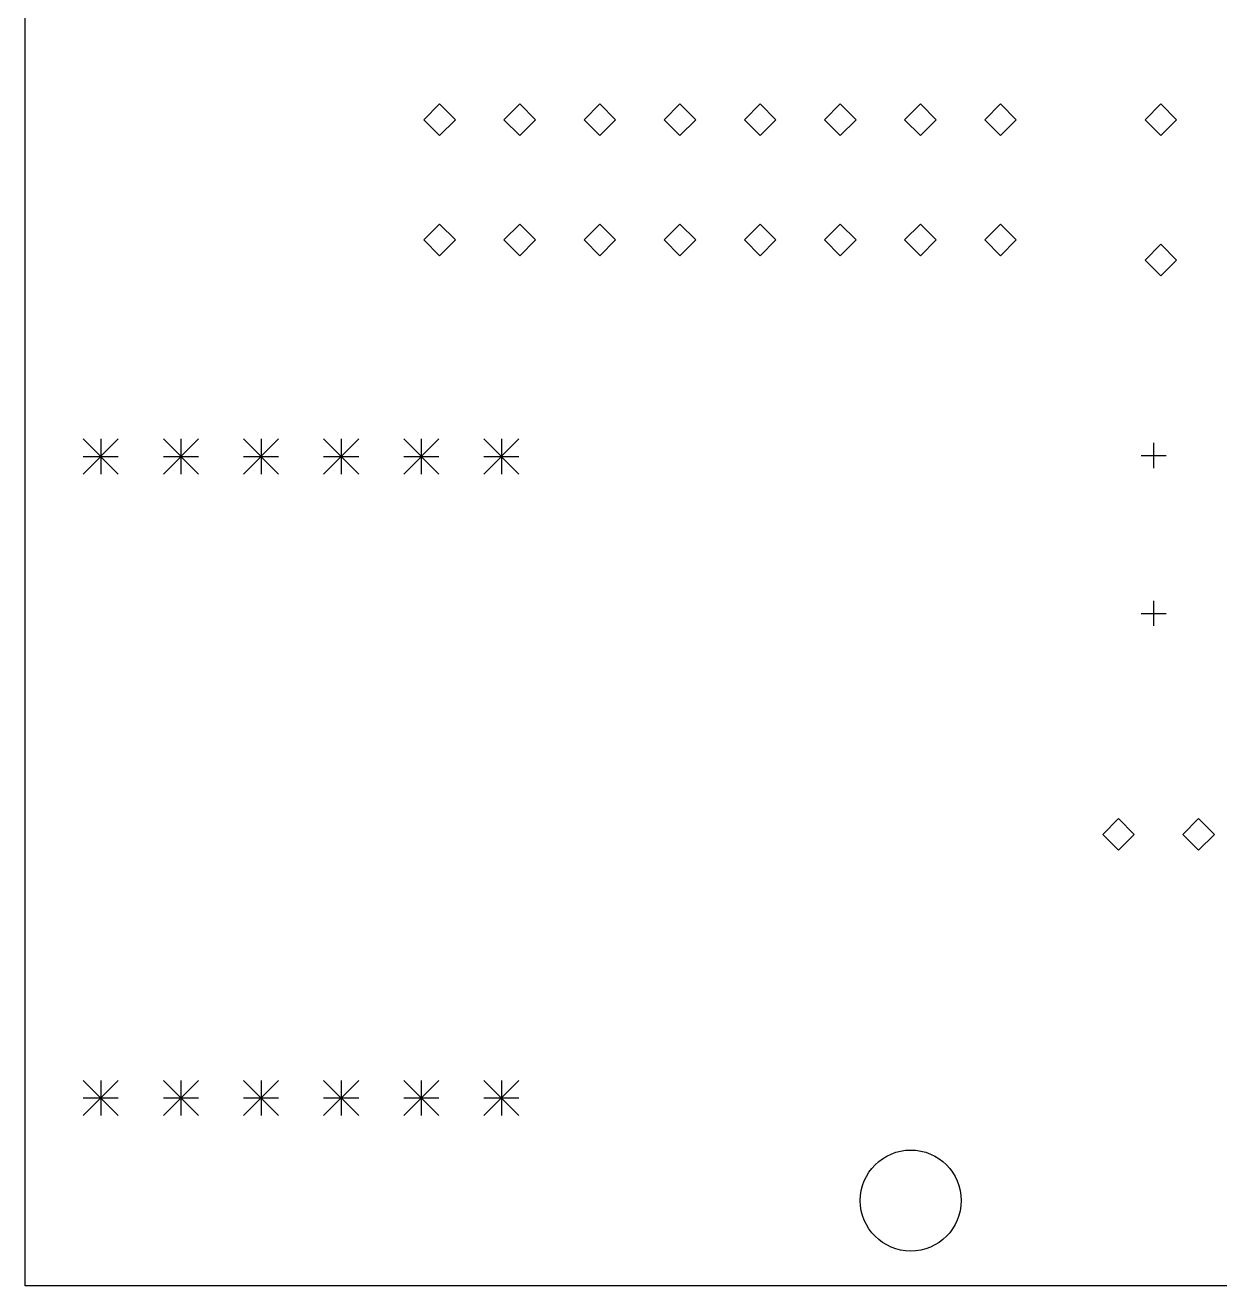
# Model space of a CAD drawing. Extents: x 114 to 269, y -161 to -28.
# Drawn here: x 114.8 to 152.67, y -134.4 to -94.47 of the extents above; entities that cross this region are included whole.
import ezdxf

# ---------------------------------------------------------------- set-up
doc = ezdxf.new("R2010")
doc.units = 0
doc.layers.add('BLACK', color=7, linetype='CONTINUOUS')

msp = doc.modelspace()

# ---------------------------------------------------------------- linework, layer by layer
at = {"layer": 'BLACK', "linetype": 'CONTINUOUS'}
for p, q in [((114.805, -134.4), (114.805, -28.15)), ((127.94, -96.96), (127.44, -97.46)), ((128.44, -97.46), (127.94, -96.96)), ((130.48, -96.96), (129.98, -97.46)), ((130.98, -97.46), (130.48, -96.96)), ((133.02, -96.96), (132.52, -97.46)), ((133.52, -97.46), (133.02, -96.96)), ((135.56, -96.96), (135.06, -97.46)), ((136.06, -97.46), (135.56, -96.96)), ((138.1, -96.96), (137.6, -97.46)), ((138.6, -97.46), (138.1, -96.96)), ((140.64, -96.96), (140.14, -97.46)), ((141.14, -97.46), (140.64, -96.96)), ((143.18, -96.96), (142.68, -97.46)), ((143.68, -97.46), (143.18, -96.96)), ((145.72, -96.96), (145.22, -97.46)), ((146.22, -97.46), (145.72, -96.96)), ((150.8, -96.96), (150.3, -97.46)), ((151.3, -97.46), (150.8, -96.96)), ((127.44, -97.46), (127.94, -97.96)), ((127.94, -97.96), (128.44, -97.46)), ((129.98, -97.46), (130.48, -97.96)), ((130.48, -97.96), (130.98, -97.46)), ((132.52, -97.46), (133.02, -97.96)), ((133.02, -97.96), (133.52, -97.46)), ((135.06, -97.46), (135.56, -97.96)), ((135.56, -97.96), (136.06, -97.46)), ((137.6, -97.46), (138.1, -97.96)), ((138.1, -97.96), (138.6, -97.46)), ((140.14, -97.46), (140.64, -97.96)), ((140.64, -97.96), (141.14, -97.46)), ((142.68, -97.46), (143.18, -97.96)), ((143.18, -97.96), (143.68, -97.46)), ((145.22, -97.46), (145.72, -97.96)), ((145.72, -97.96), (146.22, -97.46)), ((150.3, -97.46), (150.8, -97.96)), ((150.8, -97.96), (151.3, -97.46)), ((127.94, -100.77), (127.44, -101.27)), ((128.44, -101.27), (127.94, -100.77)), ((130.48, -100.77), (129.98, -101.27)), ((130.98, -101.27), (130.48, -100.77)), ((133.02, -100.77), (132.52, -101.27)), ((133.52, -101.27), (133.02, -100.77)), ((135.56, -100.77), (135.06, -101.27)), ((136.06, -101.27), (135.56, -100.77)), ((138.1, -100.77), (137.6, -101.27)), ((138.6, -101.27), (138.1, -100.77)), ((140.64, -100.77), (140.14, -101.27)), ((141.14, -101.27), (140.64, -100.77)), ((143.18, -100.77), (142.68, -101.27)), ((143.68, -101.27), (143.18, -100.77)), ((145.72, -100.77), (145.22, -101.27)), ((146.22, -101.27), (145.72, -100.77)), ((127.44, -101.27), (127.94, -101.77)), ((127.94, -101.77), (128.44, -101.27)), ((129.98, -101.27), (130.48, -101.77)), ((130.48, -101.77), (130.98, -101.27)), ((132.52, -101.27), (133.02, -101.77)), ((133.02, -101.77), (133.52, -101.27)), ((135.06, -101.27), (135.56, -101.77)), ((135.56, -101.77), (136.06, -101.27)), ((137.6, -101.27), (138.1, -101.77)), ((138.1, -101.77), (138.6, -101.27)), ((140.14, -101.27), (140.64, -101.77)), ((140.64, -101.77), (141.14, -101.27)), ((142.68, -101.27), (143.18, -101.77)), ((143.18, -101.77), (143.68, -101.27)), ((145.22, -101.27), (145.72, -101.77)), ((145.72, -101.77), (146.22, -101.27)), ((150.8, -101.405), (150.3, -101.905)), ((151.3, -101.905), (150.8, -101.405)), ((150.3, -101.905), (150.8, -102.405)), ((150.8, -102.405), (151.3, -101.905)), ((116.645, -107.575), (117.755, -108.685)), ((117.755, -107.575), (116.645, -108.685)), ((117.2, -107.575), (117.2, -108.685)), ((119.185, -107.575), (120.295, -108.685)), ((120.295, -107.575), (119.185, -108.685)), ((119.74, -107.575), (119.74, -108.685)), ((121.725, -107.575), (122.835, -108.685)), ((122.835, -107.575), (121.725, -108.685)), ((122.28, -107.575), (122.28, -108.685)), ((124.265, -107.575), (125.375, -108.685)), ((125.375, -107.575), (124.265, -108.685)), ((124.82, -107.575), (124.82, -108.685)), ((126.805, -107.575), (127.915, -108.685)), ((127.915, -107.575), (126.805, -108.685)), ((127.36, -107.575), (127.36, -108.685)), ((129.345, -107.575), (130.455, -108.685)), ((130.455, -107.575), (129.345, -108.685)), ((129.9, -107.575), (129.9, -108.685)), ((150.5733, -107.6983), (150.5733, -108.4983)), ((116.645, -108.13), (117.755, -108.13)), ((119.185, -108.13), (120.295, -108.13)), ((121.725, -108.13), (122.835, -108.13)), ((124.265, -108.13), (125.375, -108.13)), ((126.805, -108.13), (127.915, -108.13)), ((129.345, -108.13), (130.455, -108.13)), ((150.1733, -108.0983), (150.9733, -108.0983)), ((150.5733, -112.6983), (150.5733, -113.4983)), ((150.1733, -113.0983), (150.9733, -113.0983)), ((149.46, -119.6), (148.96, -120.1)), ((149.96, -120.1), (149.46, -119.6)), ((152, -119.6), (151.5, -120.1)), ((152.5, -120.1), (152, -119.6)), ((148.96, -120.1), (149.46, -120.6)), ((149.46, -120.6), (149.96, -120.1)), ((151.5, -120.1), (152, -120.6)), ((152, -120.6), (152.5, -120.1)), ((116.645, -127.895), (117.755, -129.005)), ((117.755, -127.895), (116.645, -129.005)), ((117.2, -127.895), (117.2, -129.005)), ((119.185, -127.895), (120.295, -129.005)), ((120.295, -127.895), (119.185, -129.005)), ((119.74, -127.895), (119.74, -129.005)), ((121.725, -127.895), (122.835, -129.005)), ((122.835, -127.895), (121.725, -129.005)), ((122.28, -127.895), (122.28, -129.005)), ((124.265, -127.895), (125.375, -129.005)), ((125.375, -127.895), (124.265, -129.005)), ((124.82, -127.895), (124.82, -129.005)), ((126.805, -127.895), (127.915, -129.005)), ((127.915, -127.895), (126.805, -129.005)), ((127.36, -127.895), (127.36, -129.005)), ((129.345, -127.895), (130.455, -129.005)), ((130.455, -127.895), (129.345, -129.005)), ((129.9, -127.895), (129.9, -129.005)), ((116.645, -128.45), (117.755, -128.45)), ((119.185, -128.45), (120.295, -128.45)), ((121.725, -128.45), (122.835, -128.45)), ((124.265, -128.45), (125.375, -128.45)), ((126.805, -128.45), (127.915, -128.45)), ((129.345, -128.45), (130.455, -128.45)), ((268.7, -134.4), (114.805, -134.4))]:
    msp.add_line(p, q, dxfattribs=at)
at = {"layer": 'BLACK'}
msp.add_circle((142.875, -131.7), 1.6, dxfattribs=at)

doc.saveas('drawing.dxf')
